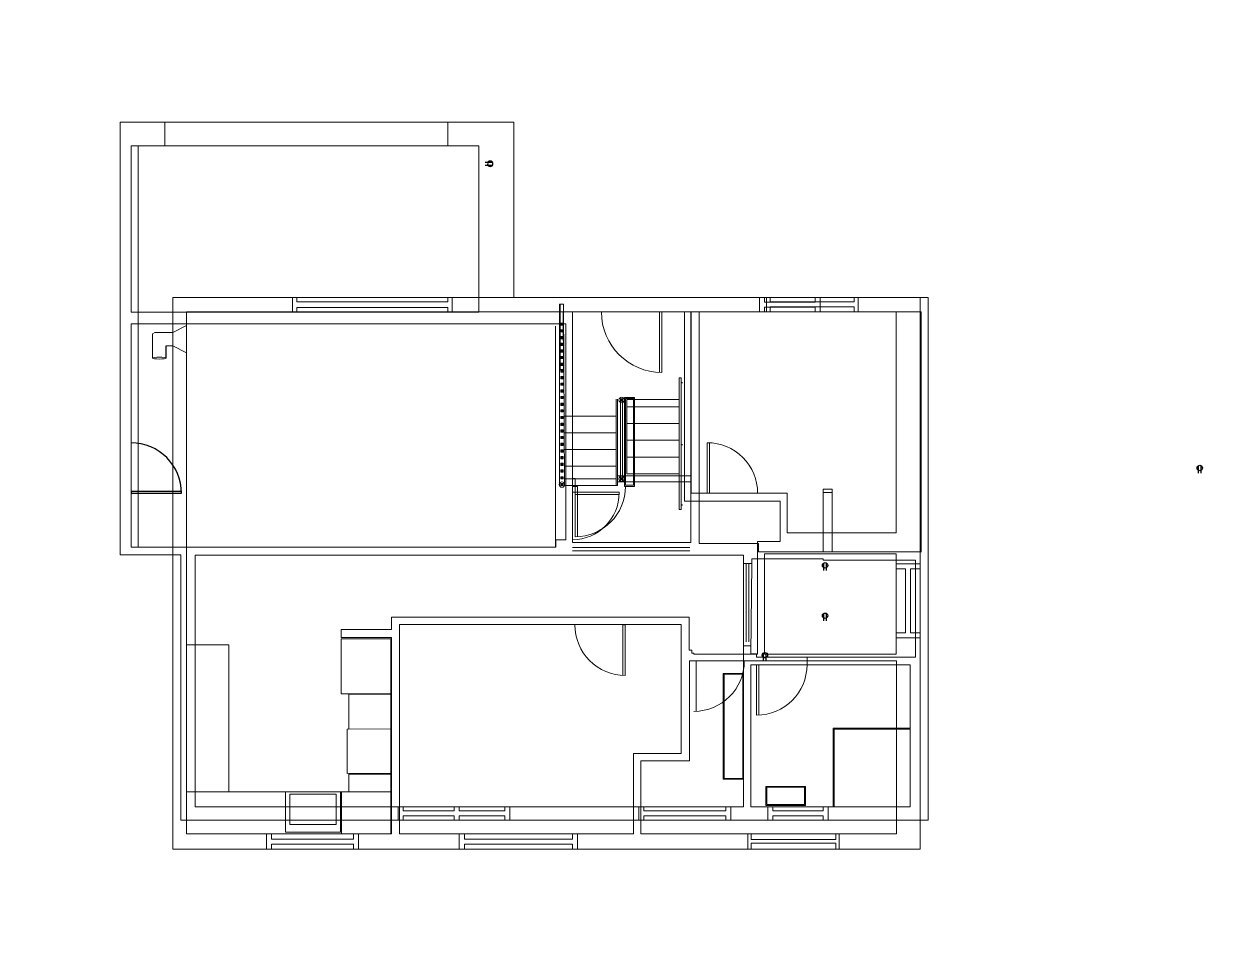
# Paper-space layout 'Layout1' of a CAD drawing. Header units: inches. Extents: x 1.05 to 9.45, y 0.8 to 7.2.
# The model-space entities are those that its viewports show. They can reach past a viewport. Long polylines and large blocks are cut down to what shows.
import ezdxf
from ezdxf.enums import TextEntityAlignment as Align

# ---------------------------------------------------------------- set-up
doc = ezdxf.new("R2010")
doc.units = ezdxf.units.IN
doc.header["$MEASUREMENT"] = 0
doc.linetypes.add('ACAD_ISO07W100', pattern=[3, 0, -3])
doc.linetypes.add('CENTER2', pattern=[1.125, 0.75, -0.125, 0.125, -0.125])
doc.layers.get('0').update_dxf_attribs({"color": 1, "lineweight": 9})
doc.layers.get('Defpoints').update_dxf_attribs({"lineweight": 9})
for name, color, linetype, lineweight in [('00-page-edge', 7, 'Continuous', 9), ('A101-Floorplan-1st-floor', 7, 'Continuous', 9), ('A201-Floorplan-2nd-floor', 7, 'Continuous', 9), ('E201-Electrical-2nd-floor', 7, 'Continuous', 9)]:
    doc.layers.add(name, color=color, linetype=linetype, lineweight=lineweight)
doc.layers.get('00-page-edge').off()
doc.layers.get('Defpoints').off()
doc.layers.get('E201-Electrical-2nd-floor').off()
doc.styles.add('Reg', font='Arial.ttf', dxfattribs={"height": 3})

# ---------------------------------------------------------------- blocks, each defined once
blk = doc.blocks.new('cgri')
at = {"layer": ''}
for p, q in [((291.65, 54.83), (291.65, 59.21)), ((293.38, 54.83), (293.38, 59.22))]:
    blk.add_line(p, q, dxfattribs=at)
blk.add_circle((292.52, 57.86), 1.61, dxfattribs=at)
blk = doc.blocks.new('*U11')
at = {"layer": 'E201-Electrical-2nd-floor'}
blk.add_blockref('cgri', (0, 0), dxfattribs=at)
at = {"style": 'Reg'}
blk.add_attdef('ID', text='', height=3, dxfattribs=at).set_placement((292.6, 61.43), align=Align.MIDDLE_CENTER)
blk = doc.blocks.new('spandrel-door')
at = {"layer": 'A101-Floorplan-1st-floor'}
for p, q in [((0, 0), (-30, 0)), ((0, 0), (4.75, 0)), ((0, -1.38), (0, 0)), ((4.75, 0), (4.75, 1.53)), ((0, -1.38), (-29.97, -1.38))]:
    blk.add_line(p, q, dxfattribs=at)
blk.add_arc((0, 0), 30, 180, 270, dxfattribs=at)
blk = doc.blocks.new('door-to-garage')
at = {"layer": 'A101-Floorplan-1st-floor'}
for p, q in [((-1.38, 0), (-1.38, -26.22)), ((0, 1.53), (0, -26.25))]:
    blk.add_line(p, q, dxfattribs=at)
blk.add_arc((-0.29, 1.75), 28, 180, 270, dxfattribs=at)
blk = doc.blocks.new('lower-landing-two-garage-door')
at = {"layer": 'A101-Floorplan-1st-floor'}
for p, q in [((-1.38, 0), (0, 0)), ((0, -26.25), (-0.29, -26.25))]:
    blk.add_line(p, q, dxfattribs=at)
at = {"layer": 'Defpoints'}
blk.add_blockref('door-to-garage', (0, 0), dxfattribs=at)

msp = doc.modelspace()

# ---------------------------------------------------------------- linework, layer by layer
at = {"layer": 'A101-Floorplan-1st-floor'}
for p, q in [((81.07, 449.66), (81.07, 463.76)), ((249.75, 449.66), (249.75, 463.76)), ((320.29, 359.41), (320.29, 359.41)), ((439.64, 350.91), (439.64, 359.41)), ((441.75, 359.4), (439.75, 359.4)), ((441.89, 356.79), (441.89, 359.41)), ((441.89, 356.79), (491.89, 356.79)), ((441.89, 353.79), (491.89, 353.79)), ((441.89, 350.91), (441.89, 353.79)), ((491.89, 356.79), (491.89, 359.41)), ((491.89, 350.91), (491.89, 353.79)), ((494.14, 350.91), (494.14, 359.41)), ((324.1, 350.91), (324.1, 350.78)), ((375.88, 314.8), (375.88, 350.78)), ((376.73, 350.91), (376.73, 350.91)), ((377.25, 314.78), (377.25, 350.78)), ((513.16, 350.78), (513.16, 350.91)), ((324.1, 246.9), (325.63, 246.9)), ((324.12, 244.88), (324.1, 244.88)), ((478.72, 245.28), (473.35, 245.28)), ((473.35, 207.83), (473.35, 245.28)), ((478.72, 245.28), (478.72, 207.66)), ((478.72, 243.28), (473.35, 243.28)), ((314.1, 213.54), (313.88, 213.54)), ((319.97, 215.04), (314.1, 215.04)), ((314.1, 205.92), (314.1, 205.92)), ((319.97, 205.92), (319.97, 205.98)), ((425.94, 205.96), (425.94, 200.96)), ((430.82, 203.83), (434.94, 203.83)), ((425.94, 200.96), (430.82, 200.96)), ((430.38, 151.91), (425.94, 151.91)), ((430.34, 151.91), (425.94, 151.91)), ((463.75, 140.66), (463.75, 145.16)), ((433.75, 140.66), (433.75, 110.66)), ((435.12, 140.66), (435.12, 110.66)), ((479.37, 56.04), (479.37, 102.79)), ((479.37, 102.79), (525.12, 102.79)), ((479.87, 102.29), (525.12, 102.29)), ((479.87, 56.04), (479.87, 102.29)), ((220.07, 56.04), (220.07, 48.17)), ((220.07, 55.97), (223.07, 55.97)), ((223.07, 56.04), (223.07, 53.61)), ((253.57, 53.61), (223.07, 53.61)), ((253.57, 50.61), (223.07, 50.61)), ((223.07, 50.61), (223.07, 48.17)), ((253.57, 53.61), (253.57, 56.04)), ((253.57, 55.97), (256.57, 55.97)), ((253.57, 48.17), (253.57, 50.61)), ((256.57, 53.61), (256.57, 56.04)), ((283.7, 53.61), (256.57, 53.61)), ((283.7, 50.61), (256.57, 50.61)), ((256.57, 48.17), (256.57, 50.61)), ((283.7, 53.61), (283.7, 56.04)), ((283.7, 55.97), (286.7, 55.97)), ((283.7, 48.17), (283.7, 50.61)), ((286.7, 48.17), (286.7, 56.04)), ((363.57, 56.04), (363.57, 48.17)), ((366.57, 56.04), (366.57, 53.61)), ((415.32, 53.61), (366.57, 53.61)), ((366.57, 50.61), (366.57, 48.17)), ((415.32, 50.61), (366.57, 50.61)), ((415.32, 53.61), (415.32, 56.04)), ((415.32, 48.17), (415.32, 50.61)), ((418.32, 48.17), (418.32, 56.04)), ((440.35, 56.04), (440.35, 48.17)), ((443.35, 56.04), (443.35, 53.61)), ((473.35, 53.61), (443.35, 53.61)), ((443.35, 50.61), (443.35, 48.17)), ((473.35, 50.61), (443.35, 50.61)), ((473.35, 53.61), (473.35, 56.04)), ((473.35, 48.17), (473.35, 50.61)), ((476.35, 48.17), (476.35, 56.04)), ((220.07, 48.13), (223.07, 48.13)), ((220.07, 48.1), (223.07, 48.1)), ((253.57, 48.1), (256.57, 48.1)), ((283.7, 48.1), (286.7, 48.1)), ((283.7, 48.1), (286.7, 48.1))]:
    msp.add_line(p, q, dxfattribs=at)
at = {"layer": 'A101-Floorplan-1st-floor', "linetype": 'ACAD_ISO07W100'}
for p, q in [((65.22, 210.79), (65.22, 449.66)), ((313.88, 210.67), (313.88, 342.28)), ((394.03, 210.54), (324.1, 210.54)), ((394.03, 208.54), (324.1, 208.54)), ((427.57, 200.96), (427.57, 154.35)), ((429.19, 200.96), (429.19, 154.35))]:
    msp.add_line(p, q, dxfattribs=at)
at = {"layer": 'A101-Floorplan-1st-floor', "lineweight": 30}
for p, q in [((61.07, 244.04), (91.04, 244.04)), ((61.07, 244.04), (61.07, 242.79)), ((61.07, 242.79), (91.06, 242.79))]:
    msp.add_line(p, q, dxfattribs=at)
at = {"layer": 'A101-Floorplan-1st-floor'}
for points in [[(289.1, 359.41), (535.97, 359.41), (535.97, 48.17), (90.69, 48.17), (90.69, 206.04), (54.57, 206.04), (54.57, 463.76), (289.1, 463.76)], [(268.13, 350.66), (61.07, 350.66), (61.07, 449.66), (268.13, 449.66)], [(324.1, 213.54), (324.1, 350.78), (394.6, 350.78), (394.6, 213.54)], [(314.1, 210.67), (61.07, 210.78), (61.07, 343.65), (268.13, 343.65), (319.97, 343.65), (319.97, 215.04), (314.1, 215.04)], [(355, 246.9), (361, 246.9), (361, 299.89), (355, 299.89)], [(355.63, 247.53), (360.38, 247.53), (360.38, 299.27), (355.63, 299.27)], [(430.34, 147.16), (430.82, 200.96), (430.82, 203.83), (473.35, 203.83), (473.35, 202.91), (528.37, 202.91), (528.37, 145.16), (433.75, 145.16), (433.75, 147.16)], [(430.34, 140.66), (430.34, 56.04), (525.12, 56.04), (525.12, 140.66)], [(425.94, 72.41), (425.94, 135.54), (413.82, 135.54), (413.82, 72.41)], [(425.44, 72.91), (425.44, 135.04), (414.32, 135.04), (414.32, 72.91)], [(439.32, 56.85), (439.32, 68.22), (462.81, 68.22), (462.81, 56.85)], [(439.82, 57.35), (439.82, 67.72), (462.31, 67.72), (462.31, 57.35)]]:
    msp.add_lwpolyline(points, close=True, dxfattribs=at)
for points in [[(531.72, 207.66), (531.72, 350.91), (399.47, 350.91), (399.47, 212.83), (434.94, 212.83), (434.94, 207.83), (531.72, 207.83)], [(99.19, 56.04), (425.94, 56.04), (425.94, 205.96), (394.6, 205.96), (394.6, 205.99), (99.19, 206.02), (99.19, 56.04)]]:
    msp.add_lwpolyline(points, dxfattribs=at)
for centre, radius, start, end in [((377.25, 350.78), 36, 180, 270), ((433.75, 140.66), 30, 270, 0)]:
    msp.add_arc(centre, radius, start, end, dxfattribs=at)
at = {"layer": 'A101-Floorplan-1st-floor', "lineweight": 30}
msp.add_arc((61.07, 242.79), 30, 0, 90, dxfattribs=at)
at = {"layer": 'A201-Floorplan-2nd-floor'}
for p, q in [((316.19, 355.51), (316.19, 247.6)), ((318.66, 355.51), (316.19, 355.51)), ((316.61, 355.51), (316.61, 316.33)), ((318.53, 355.51), (318.53, 355.51)), ((319.21, 248.66), (318.66, 355.51)), ((75.22, 338.64), (73.86, 337.66)), ((85.83, 338.64), (75.22, 338.64)), ((94.13, 342.76), (85.83, 338.64)), ((317.06, 344.14), (317.06, 344.12)), ((317.06, 344.13), (318.36, 342.84)), ((317.06, 340.14), (317.06, 340.12)), ((317.06, 340.13), (318.36, 338.84)), ((318.38, 344.14), (317.1, 342.85)), ((318.38, 340.14), (317.1, 338.85)), ((73.86, 337.66), (73.86, 323.24)), ((317.06, 336.19), (317.06, 336.17)), ((317.06, 336.18), (318.36, 334.89)), ((317.06, 336.14), (317.06, 336.12)), ((317.06, 336.13), (318.36, 334.84)), ((317.06, 332.19), (317.06, 332.17)), ((317.06, 332.18), (318.36, 330.89)), ((318.38, 336.19), (317.1, 334.9)), ((318.38, 336.14), (317.1, 334.85)), ((318.38, 332.19), (317.1, 330.9)), ((85.83, 330.64), (81.87, 330.64)), ((94.13, 326.51), (85.83, 330.64)), ((317.06, 328.27), (317.06, 328.24)), ((317.06, 328.26), (318.36, 326.97)), ((317.06, 328.19), (317.06, 328.17)), ((317.06, 328.18), (318.36, 326.89)), ((317.06, 324.27), (317.06, 324.24)), ((317.06, 324.26), (318.36, 322.97)), ((318.38, 328.27), (317.1, 326.97)), ((318.38, 328.19), (317.1, 326.9)), ((318.38, 324.27), (317.1, 322.97)), ((317.06, 320.3), (317.06, 320.28)), ((317.06, 320.29), (318.36, 319)), ((317.06, 320.27), (317.06, 320.24)), ((317.06, 320.26), (318.36, 318.97)), ((318.38, 320.3), (317.1, 319.01)), ((318.38, 320.27), (317.1, 318.97)), ((318.86, 316.44), (318.86, 316.44)), ((318.86, 316.32), (316.61, 316.32)), ((317.06, 316.3), (317.06, 316.28)), ((317.06, 316.29), (318.36, 315)), ((317.06, 312.38), (317.06, 312.35)), ((317.06, 312.37), (318.36, 311.08)), ((317.06, 312.3), (317.06, 312.28)), ((317.06, 312.29), (318.36, 311)), ((318.38, 316.3), (317.1, 315.01)), ((318.38, 312.38), (317.1, 311.08)), ((318.38, 312.3), (317.1, 311.01)), ((318.65, 316.32), (318.63, 316.32)), ((317.06, 308.38), (317.06, 308.35)), ((317.06, 308.37), (318.36, 307.08)), ((317.06, 304.45), (317.06, 304.42)), ((317.06, 304.44), (318.36, 303.14)), ((317.06, 304.38), (317.06, 304.35)), ((317.06, 304.37), (318.36, 303.08)), ((318.38, 308.38), (317.1, 307.08)), ((318.38, 304.44), (317.1, 303.15)), ((318.38, 304.38), (317.1, 303.08)), ((388.76, 308.72), (389.51, 308.72)), ((388.76, 308.47), (389.51, 308.47)), ((317.06, 300.45), (317.06, 300.42)), ((317.06, 300.44), (318.36, 299.14)), ((317.06, 296.53), (317.06, 296.5)), ((317.06, 296.52), (318.36, 295.23)), ((317.06, 296.45), (317.06, 296.42)), ((317.06, 296.44), (318.36, 295.14)), ((318.38, 300.44), (317.1, 299.15)), ((318.38, 296.53), (317.1, 295.23)), ((318.38, 296.44), (317.1, 295.15)), ((350.14, 247.35), (350.14, 298.76)), ((352.63, 298.94), (352.63, 298.91)), ((352.63, 298.93), (353.93, 297.64)), ((353.94, 298.94), (352.67, 297.64)), ((352.67, 249.66), (352.67, 297.64)), ((353.92, 249.66), (353.92, 297.65)), ((317.06, 292.53), (317.06, 292.5)), ((317.06, 292.52), (318.36, 291.23)), ((317.06, 288.54), (317.06, 288.51)), ((317.06, 288.53), (318.36, 287.24)), ((317.06, 288.53), (317.06, 288.5)), ((317.06, 288.52), (318.36, 287.23)), ((318.38, 292.53), (317.1, 291.23)), ((318.38, 288.54), (317.1, 287.24)), ((318.38, 288.53), (317.1, 287.23)), ((350.14, 288.79), (319, 288.79)), ((356.42, 294.35), (387.51, 294.35)), ((317.06, 284.54), (317.06, 284.51)), ((317.06, 284.53), (318.36, 283.24)), ((317.06, 280.65), (317.06, 280.62)), ((317.06, 280.64), (318.36, 279.34)), ((317.06, 280.54), (317.06, 280.51)), ((317.06, 280.53), (318.36, 279.24)), ((318.38, 284.54), (317.1, 283.24)), ((318.38, 280.64), (317.1, 279.35)), ((318.38, 280.54), (317.1, 279.24)), ((356.42, 284.35), (387.51, 284.35)), ((317.06, 276.65), (317.06, 276.62)), ((317.06, 276.64), (318.36, 275.34)), ((318.38, 276.64), (317.1, 275.35)), ((350.14, 278.83), (319.05, 278.83)), ((356.42, 274.35), (387.51, 274.35)), ((317.06, 272.65), (317.06, 272.62)), ((317.06, 272.64), (318.36, 271.34)), ((317.06, 272.58), (317.06, 272.55)), ((317.06, 272.57), (318.36, 271.28)), ((317.06, 268.58), (317.06, 268.55)), ((317.06, 268.57), (318.36, 267.28)), ((318.38, 272.64), (317.1, 271.35)), ((318.38, 272.58), (317.1, 271.28)), ((318.38, 268.58), (317.1, 267.28)), ((350.14, 268.86), (319.11, 268.86)), ((389.51, 271.92), (388.76, 271.92)), ((389.51, 271.67), (388.76, 271.67)), ((317.06, 264.61), (317.06, 264.58)), ((317.06, 264.6), (318.36, 263.31)), ((317.06, 264.58), (317.06, 264.55)), ((317.06, 264.57), (318.36, 263.28)), ((317.06, 260.61), (317.06, 260.58)), ((317.06, 260.6), (318.36, 259.31)), ((318.38, 264.61), (317.1, 263.31)), ((318.38, 264.58), (317.1, 263.28)), ((318.38, 260.61), (317.1, 259.31)), ((350.14, 258.9), (319.16, 258.9)), ((356.42, 264.35), (387.51, 264.35)), ((317.06, 256.66), (317.06, 256.63)), ((317.06, 256.65), (318.36, 255.36)), ((317.06, 256.61), (317.06, 256.58)), ((317.06, 256.6), (318.36, 255.31)), ((317.06, 251.36), (317.06, 252.67)), ((317.06, 252.67), (318.38, 252.67)), ((318.38, 256.66), (317.1, 255.36)), ((318.38, 256.61), (317.1, 255.31)), ((318.38, 251.36), (318.38, 252.67)), ((394.83, 253.16), (350.76, 253.16)), ((352.65, 252.03), (352.65, 252)), ((352.65, 252.02), (353.95, 250.73)), ((353.96, 252.03), (352.69, 250.73)), ((317.06, 251.36), (318.38, 251.36)), ((317.06, 248.66), (317.06, 248.63)), ((317.06, 248.65), (318.36, 247.36)), ((318.38, 248.66), (317.1, 247.36)), ((350.14, 251.41), (319.2, 251.41)), ((394.83, 249.66), (350.76, 249.66)), ((353.96, 251.41), (352.65, 251.41)), ((388.76, 236), (389.51, 236)), ((388.76, 235.75), (389.51, 235.75)), ((516.83, 200.71), (531.11, 200.71)), ((516.83, 156.65), (531.11, 156.65)), ((397.76, 112.9), (397.76, 142.9)), ((364.58, 83.27, 48), (364.58, 83.27, 39.09)), ((141.62, 39.91), (141.62, 30.84)), ((153, 39.91), (153, 39.93)), ((155.63, 39.91), (155.63, 39.93)), ((186.23, 39.92), (186.23, 39.91)), ((196.49, 39.91), (196.49, 30.84)), ((141.61, 30.85), (144.62, 30.85)), ((193.49, 30.85), (196.49, 30.85)), ((256.59, 30.85), (259.59, 30.85)), ((323.98, 30.85), (326.98, 30.85))]:
    msp.add_line(p, q, dxfattribs=at)
at = {"layer": 'A201-Floorplan-2nd-floor', "lineweight": 30}
msp.add_line((81.87, 323.28), (81.87, 330.64), dxfattribs=at)
at = {"layer": 'A201-Floorplan-2nd-floor', "color": 0, "linetype": 'CENTER2', "transparency": 16777216}
msp.add_line((353.26, 251.41), (353.27, 251.41), dxfattribs=at)
at = {"layer": 'A201-Floorplan-2nd-floor', "linetype": 'CENTER2'}
msp.add_line((186.38, 39.91), (186.38, 65.05), dxfattribs=at)
at = {"layer": 'A201-Floorplan-2nd-floor'}
for points in [[(85.83, 30.84), (85.83, 359.41), (531.11, 359.41), (531.11, 30.84)], [(159.74, 350.87), (157.24, 350.87), (157.24, 359.37), (159.74, 359.37), (159.74, 356.87), (249.74, 356.87), (249.74, 359.37), (252.24, 359.37), (252.24, 350.87), (249.74, 350.87), (249.74, 353.37), (159.74, 353.37)], [(216.18, 169.09), (393.55, 169.09), (393.55, 149.4), (395.2, 149.4), (395.2, 147.65), (396.39, 147.65), (396.39, 147.03), (434.28, 147.03), (434.28, 214.16), (447.84, 214.16), (447.84, 238.16), (390.71, 238.16), (390.71, 243.96), (390.71, 350.91), (94.13, 350.91), (94.13, 39.91), (216.18, 39.91), (216.18, 156.91), (186.18, 156.91), (186.18, 161.66), (216.18, 161.66)], [(317.06, 342.85), (318.38, 342.85), (318.38, 344.16), (317.06, 344.16)], [(317.06, 338.85), (318.38, 338.85), (318.38, 340.16), (317.06, 340.16)], [(317.06, 334.9), (318.38, 334.9), (318.38, 336.21), (317.06, 336.21)], [(317.06, 334.85), (318.38, 334.85), (318.38, 336.16), (317.06, 336.16)], [(317.06, 330.9), (318.38, 330.9), (318.38, 332.21), (317.06, 332.21)], [(317.06, 326.97), (318.38, 326.97), (318.38, 328.29), (317.06, 328.29)], [(317.06, 326.9), (318.38, 326.9), (318.38, 328.21), (317.06, 328.21)], [(317.06, 322.97), (318.38, 322.97), (318.38, 324.29), (317.06, 324.29)], [(317.06, 319.01), (318.38, 319.01), (318.38, 320.32), (317.06, 320.32)], [(317.06, 318.97), (318.38, 318.97), (318.38, 320.29), (317.06, 320.29)], [(317.06, 315.01), (318.38, 315.01), (318.38, 316.32), (317.06, 316.32)], [(317.06, 311.08), (318.38, 311.08), (318.38, 312.4), (317.06, 312.4)], [(317.06, 311.01), (318.38, 311.01), (318.38, 312.32), (317.06, 312.32)], [(388.76, 233.05), (387.51, 233.05), (387.51, 311.61), (388.76, 311.61)], [(317.06, 307.08), (318.38, 307.08), (318.38, 308.4), (317.06, 308.4)], [(317.06, 303.15), (318.38, 303.15), (318.38, 304.46), (317.06, 304.46)], [(317.06, 303.08), (318.38, 303.08), (318.38, 304.4), (317.06, 304.4)], [(317.06, 299.15), (318.38, 299.15), (318.38, 300.46), (317.06, 300.46)], [(317.06, 295.23), (318.38, 295.23), (318.38, 296.54), (317.06, 296.54)], [(317.06, 295.15), (318.38, 295.15), (318.38, 296.46), (317.06, 296.46)], [(352.63, 297.64), (353.94, 297.64), (353.94, 298.95), (352.63, 298.95)], [(317.06, 291.23), (318.38, 291.23), (318.38, 292.54), (317.06, 292.54)], [(317.06, 287.24), (318.38, 287.24), (318.38, 288.56), (317.06, 288.56)], [(317.06, 287.23), (318.38, 287.23), (318.38, 288.54), (317.06, 288.54)], [(317.06, 283.24), (318.38, 283.24), (318.38, 284.56), (317.06, 284.56)], [(317.06, 279.35), (318.38, 279.35), (318.38, 280.66), (317.06, 280.66)], [(317.06, 279.24), (318.38, 279.24), (318.38, 280.56), (317.06, 280.56)], [(317.06, 275.35), (318.38, 275.35), (318.38, 276.66), (317.06, 276.66)], [(317.06, 271.35), (318.38, 271.35), (318.38, 272.66), (317.06, 272.66)], [(317.06, 271.28), (318.38, 271.28), (318.38, 272.59), (317.06, 272.59)], [(317.06, 267.28), (318.38, 267.28), (318.38, 268.59), (317.06, 268.59)], [(317.06, 263.31), (318.38, 263.31), (318.38, 264.62), (317.06, 264.62)], [(317.06, 263.28), (318.38, 263.28), (318.38, 264.59), (317.06, 264.59)], [(317.06, 259.31), (318.38, 259.31), (318.38, 260.62), (317.06, 260.62)], [(317.06, 255.36), (318.38, 255.36), (318.38, 256.67), (317.06, 256.67)], [(317.06, 255.31), (318.38, 255.31), (318.38, 256.62), (317.06, 256.62)], [(317.06, 251.36), (318.38, 251.36), (318.38, 252.67), (317.06, 252.67)], [(317.06, 252.66), (317.06, 252.63)], [(317.06, 252.65), (318.36, 251.36)], [(318.38, 252.66), (317.1, 251.36)], [(352.65, 250.73), (353.96, 250.73), (353.96, 252.04), (352.65, 252.04)], [(317.06, 247.36), (318.38, 247.36), (318.38, 248.67), (317.06, 248.67)], [(438.41, 206.71), (516.83, 206.71), (516.83, 147.03), (438.41, 147.03)], [(220.92, 164.62), (388.81, 164.62), (388.81, 87.76), (360.31, 87.76), (360.31, 40.03), (220.92, 40.03)], [(517.05, 142.93), (393.77, 142.93), (393.77, 83.42), (364.65, 83.42), (364.65, 40.03), (517.05, 40.03)], [(155.63, 63.61), (183.25, 63.61), (183.25, 45.43), (155.63, 45.43)]]:
    msp.add_lwpolyline(points, close=True, dxfattribs=at)
for points in [[(318.56, 350.91), (318.74, 316.44), (316.77, 316.44), (316.77, 355.38), (318.54, 355.38)], [(394.83, 350.91), (516.83, 350.91), (516.83, 219.29), (451.96, 219.29), (451.96, 242.91), (394.83, 242.91), (394.83, 350.91), (435.46, 350.91), (438.46, 350.91), (438.46, 353.66), (468.58, 353.66), (468.58, 350.91), (471.58, 350.91), (471.58, 359.41), (468.58, 359.41), (468.58, 356.66), (438.46, 356.66), (438.46, 359.41), (435.46, 359.41), (435.46, 350.91)], [(319.22, 247.35), (350.76, 247.35), (350.76, 298.76)], [(387.51, 254.35), (356.42, 254.35), (356.42, 255.72), (356.42, 298.65), (387.51, 298.65)], [(516.83, 197.71), (522.45, 197.71), (522.45, 159.65), (516.83, 159.65)], [(531.11, 197.71), (525.45, 197.71), (525.45, 159.65), (531.11, 159.65)], [(94.13, 39.91), (94.13, 152.55), (119.25, 152.55), (119.25, 65.05)], [(215.85, 123.16), (190.85, 123.16), (190.85, 102.34), (215.85, 102.53)], [(215.85, 76.04), (189.73, 75.83), (189.73, 102.21), (215.85, 102.4)], [(215.85, 75.58), (190.85, 75.58), (190.85, 65.05)], [(185.75, 65.05), (153, 65.05), (153, 40.93), (185.75, 40.93), (185.75, 65.05), (185.75, 40.93)], [(141.61, 39.91), (144.62, 39.91), (144.62, 36.86), (193.49, 36.86), (193.49, 39.91), (196.49, 39.91)], [(256.59, 30.84), (256.59, 39.91), (259.59, 39.91), (259.59, 36.83), (323.98, 36.83), (323.98, 39.91), (326.98, 39.91), (326.98, 30.84)], [(482.95, 39.91), (482.95, 30.84), (482.95, 39.91), (480.95, 39.91), (480.95, 36.66), (430.45, 36.66), (430.45, 39.91), (428.45, 39.91), (428.45, 30.84), (430.45, 30.84), (430.45, 34.41), (480.95, 34.41), (430.45, 34.41)], [(144.62, 30.84), (144.62, 33.86), (193.49, 33.86), (193.49, 30.84)], [(259.59, 30.84), (259.59, 33.83), (323.98, 33.83), (323.98, 30.84)], [(480.95, 34.41), (480.95, 30.84), (482.95, 30.84)]]:
    msp.add_lwpolyline(points, dxfattribs=at)
for points in [[(434.33, 242.91, 0.414214), (404.33, 272.91), (404.33, 242.91), (405.71, 242.91), (405.71, 272.88)], [(325.44, 164.34, 0.414214), (355.44, 134.34), (355.44, 164.34), (354.06, 164.34), (354.06, 134.38)]]:
    msp.add_lwpolyline(points, format="xyb", dxfattribs=at)
at = {"layer": 'A201-Floorplan-2nd-floor', "linetype": 'CENTER2'}
msp.add_lwpolyline([(215.85, 123.41), (186.23, 123.41), (186.23, 156.04), (215.85, 156.04), (215.85, 39.91), (94.13, 39.93), (94.13, 65.05), (216.18, 65.05)], dxfattribs=at)
at = {"layer": 'A201-Floorplan-2nd-floor'}
for centre, radius in [((353.31, 298.32), 1.61), ((353.33, 251.41), 1.61), ((317.75, 247.99), 1.61), ((317.75, 247.99), 0.538)]:
    msp.add_circle(centre, radius, dxfattribs=at)
msp.add_arc((396.39, 142.9), 30, 270, 0, dxfattribs=at)
msp.add_ellipse((77.86, 323.28), major_axis=(4.01, 0), ratio=0.137604, dxfattribs=at)

# ---------------------------------------------------------------- block references
at = {"layer": 'Defpoints', "rotation": 89.99999999999999}
for name, p in [('spandrel-door', (325.63, 246.9)), ('lower-landing-two-garage-door', (325.63, 243.41))]:
    msp.add_blockref(name, p, dxfattribs=at)
at = {"layer": 'E201-Electrical-2nd-floor', "xscale": -1, "rotation": 270}
msp.add_blockref('*U11', (217.16, 146.53), dxfattribs=at)
at = {"layer": 'E201-Electrical-2nd-floor'}
for p in [(405.26, 199.99), (182.04, 142), (182.04, 112), (146.13, 88.48)]:
    msp.add_blockref('*U11', p, dxfattribs=at)

psp = doc.layouts.get("Layout1")

# ---------------------------------------------------------------- viewports
at = {"layer": '00-page-edge', "view_target_point": (388.1149, 176.5016)}
psp.add_viewport(center=(5.25, 4), size=(8.4, 6.4), view_center_point=(-31.3125, 71.8083), view_height=547.791942, dxfattribs=at)

doc.saveas('drawing.dxf')
